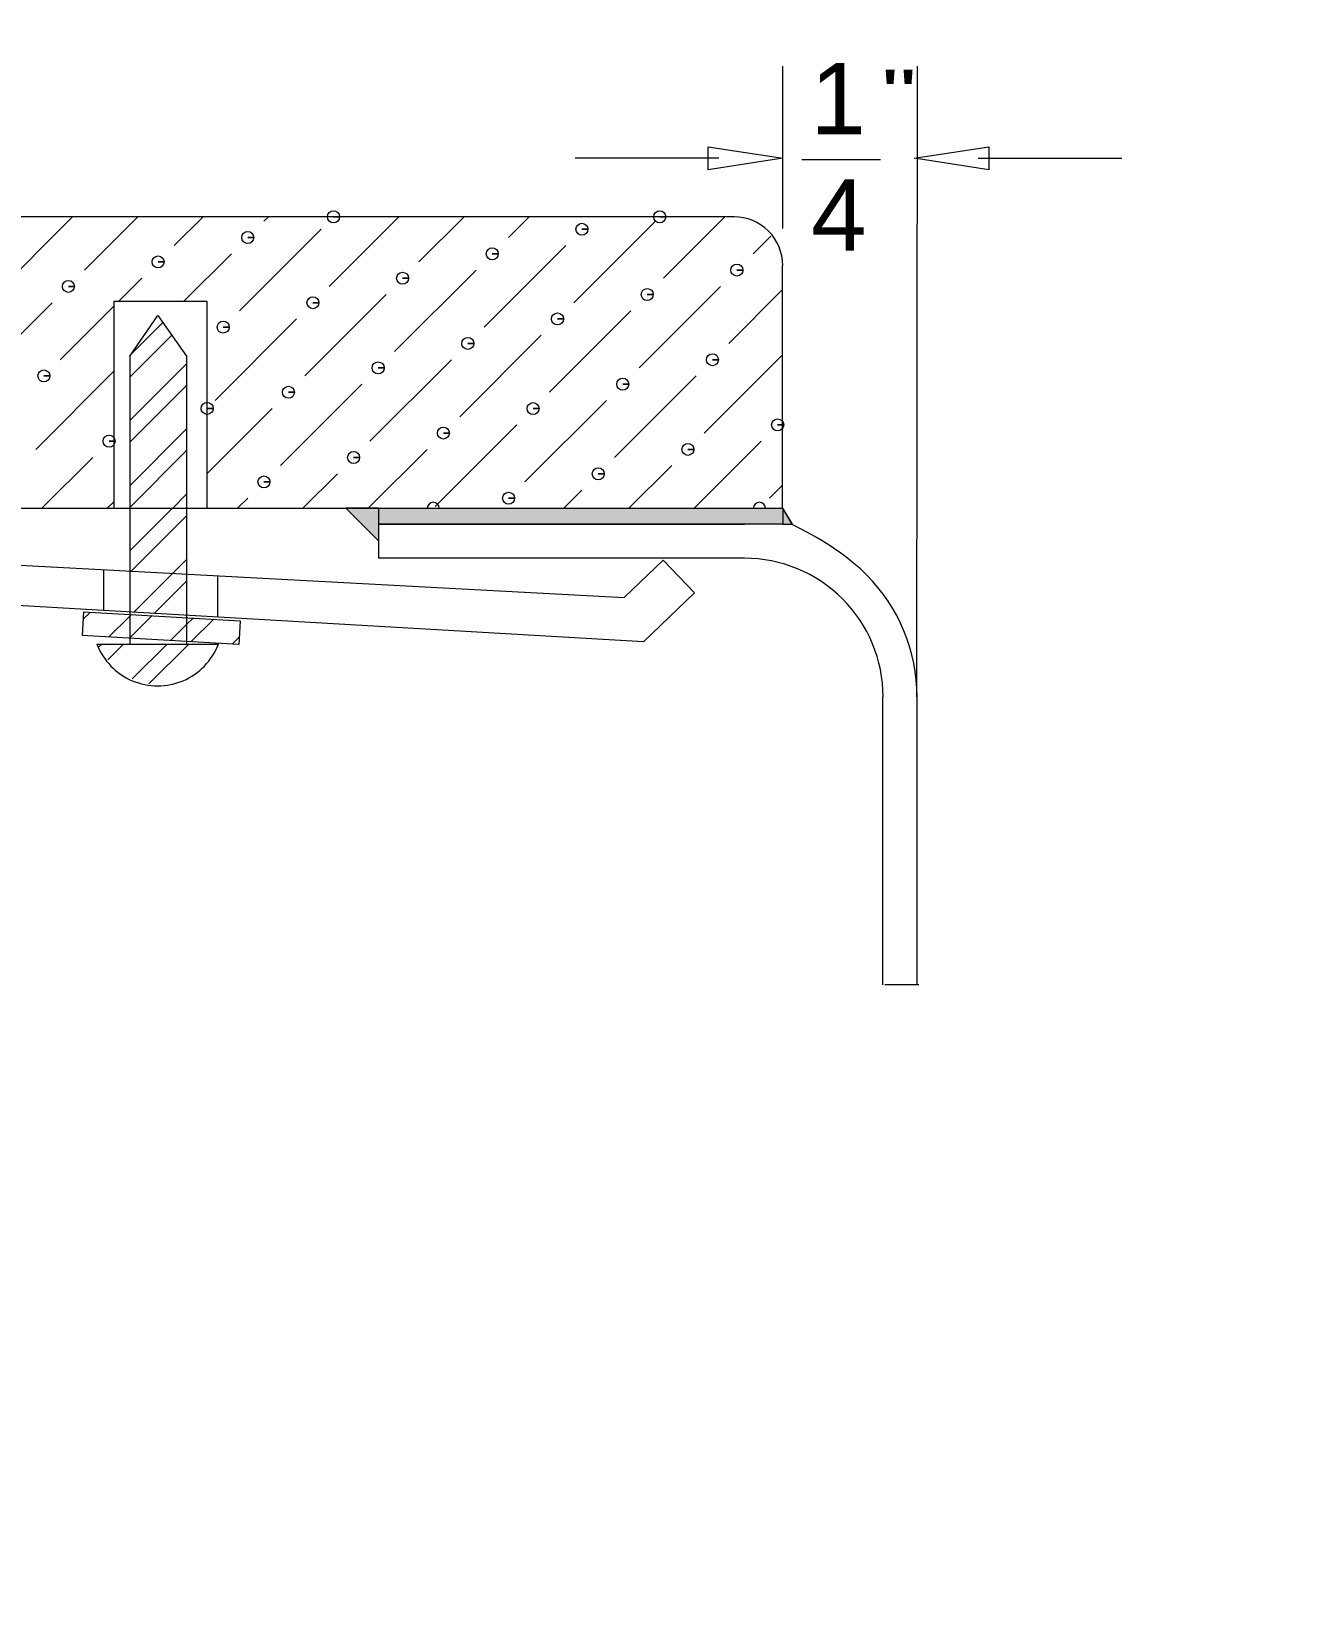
# Model space of a CAD drawing. Header units: millimetres. Extents: x 203 to 1207, y 243 to 948.
# Drawn here: x 808.81 to 836.14, y 661.83 to 696.11 of the extents above; entities that cross this region are included whole.
import ezdxf

# ---------------------------------------------------------------- set-up
doc = ezdxf.new("R2010")
doc.units = ezdxf.units.MM
doc.linetypes.add('ACAD_ISO02W100', pattern=[15, 12, -3])
for name, color, linetype, lineweight in [('尺寸標注', 1, 'Continuous', 30), ('文字', 3, 'Continuous', 30), ('細實線', 1, 'Continuous', 13), ('虚线', 2, 'ACAD_ISO02W100', 30)]:
    doc.layers.add(name, color=color, linetype=linetype, lineweight=lineweight)
doc.styles.add('0', font='arial.ttf', dxfattribs={"height": 1})
doc.styles.add('DIM', font='txt.shx', dxfattribs={"width": 0.7, "bigfont": 'chineset.shx'})
doc.styles.get("Standard").update_dxf_attribs({"font": 'arial.ttf'})
doc.dimstyles.new('mm+in(开孔纸尺寸)', dxfattribs={"dimscale": 3, "dimtxt": 3.8, "dimasz": 2, "dimexe": 1.25, "dimexo": 0.625, "dimgap": 2, "dimtad": 1, "dimtxsty": 'DIM', "dimcen": 0, "dimclrd": 256, "dimclre": 256, "dimclrt": 3, "dimadec": 0, "dimazin": 0, "dimtfac": 1, "dimtmove": 0, "dimatfit": 1, "dimfxl": 1, "dimlwd": -1, "dimarcsym": 0})

# ---------------------------------------------------------------- blocks, each defined once
blk = doc.blocks.new('*D22')
at = {"layer": 'Defpoints', "color": 0}
for p in [(874.847, 808.323), (485.547, 604.145), (874.847, 604.145)]:
    blk.add_point(p, dxfattribs=at)
at = {"layer": '尺寸標注', "lineweight": -2}
for p, q in [((485.547, 606.02), (485.547, 812.073)), ((874.847, 606.02), (874.847, 812.073))]:
    blk.add_line(p, q, dxfattribs=at)
at = {"layer": '尺寸標注'}
blk.add_line((491.547, 808.323), (868.847, 808.323), dxfattribs=at)
for points in [[(491.547, 809.323), (491.547, 807.323), (485.547, 808.323)], [(868.847, 807.323), (868.847, 809.323), (874.847, 808.323)]]:
    blk.add_solid(points, dxfattribs=at)
at = {"layer": '尺寸標注', "color": 3, "insert": (680.197, 820.973), "char_height": 11.4, "attachment_point": 5, "style": 'DIM'}
blk.add_mtext('389,3mm [15 5/16"]', dxfattribs=at)
blk = doc.blocks.new('*D23')
at = {"layer": 'Defpoints', "color": 0}
for p in [(881.197, 849.183), (479.197, 604.083), (881.197, 604.145)]:
    blk.add_point(p, dxfattribs=at)
at = {"layer": '尺寸標注', "lineweight": -2}
for p, q in [((479.197, 605.958), (479.197, 852.933)), ((881.197, 606.02), (881.197, 852.933))]:
    blk.add_line(p, q, dxfattribs=at)
at = {"layer": '尺寸標注'}
blk.add_line((485.197, 849.183), (875.197, 849.183), dxfattribs=at)
for points in [[(485.197, 850.183), (485.197, 848.183), (479.197, 849.183)], [(875.197, 848.183), (875.197, 850.183), (881.197, 849.183)]]:
    blk.add_solid(points, dxfattribs=at)
at = {"layer": '尺寸標注', "color": 3, "insert": (680.197, 860.883), "char_height": 11.4, "attachment_point": 5, "style": 'DIM'}
blk.add_mtext('402mm [15 13/16"]', dxfattribs=at)
blk = doc.blocks.new('*D24')
at = {"layer": 'Defpoints', "color": 0}
for p in [(887.547, 889.015), (472.847, 604.145), (887.547, 604.145)]:
    blk.add_point(p, dxfattribs=at)
at = {"layer": '尺寸標注', "lineweight": -2}
for p, q in [((472.847, 606.02), (472.847, 892.765)), ((887.547, 606.02), (887.547, 892.765))]:
    blk.add_line(p, q, dxfattribs=at)
at = {"layer": '尺寸標注'}
blk.add_line((478.847, 889.015), (881.547, 889.015), dxfattribs=at)
for points in [[(478.847, 890.015), (478.847, 888.015), (472.847, 889.015)], [(881.547, 888.015), (881.547, 890.015), (887.547, 889.015)]]:
    blk.add_solid(points, dxfattribs=at)
at = {"layer": '尺寸標注', "color": 3, "insert": (680.197, 901.665), "char_height": 11.4, "attachment_point": 5, "style": 'DIM'}
blk.add_mtext('414,7mm [16 5/16"]', dxfattribs=at)
blk = doc.blocks.new('*D25')
at = {"layer": 'Defpoints', "color": 0}
for p in [(680.197, 787.495), (680.119, 420.795), (1068.456, 420.795)]:
    blk.add_point(p, dxfattribs=at)
at = {"layer": '尺寸標注', "lineweight": -2}
for p, q in [((682.072, 787.495), (1072.206, 787.495)), ((681.994, 420.795), (1072.206, 420.795))]:
    blk.add_line(p, q, dxfattribs=at)
at = {"layer": '尺寸標注'}
blk.add_line((1068.456, 781.495), (1068.456, 426.795), dxfattribs=at)
for points in [[(1069.456, 781.495), (1067.456, 781.495), (1068.456, 787.495)], [(1067.456, 426.795), (1069.456, 426.795), (1068.456, 420.795)]]:
    blk.add_solid(points, dxfattribs=at)
at = {"layer": '尺寸標注', "color": 3, "insert": (1055.806, 604.145), "char_height": 11.4, "attachment_point": 5, "rotation": 90, "style": 'DIM'}
blk.add_mtext('366,7mm [14 7/16"]', dxfattribs=at)
blk = doc.blocks.new('*D26')
at = {"layer": 'Defpoints', "color": 0}
for p in [(680.197, 781.145), (1018.529, 781.145), (680.197, 427.145)]:
    blk.add_point(p, dxfattribs=at)
at = {"layer": '尺寸標注', "lineweight": -2}
for p, q in [((682.072, 781.145), (1022.279, 781.145)), ((682.072, 427.145), (1022.279, 427.145))]:
    blk.add_line(p, q, dxfattribs=at)
at = {"layer": '尺寸標注'}
blk.add_line((1018.529, 433.145), (1018.529, 775.145), dxfattribs=at)
for points in [[(1019.529, 775.145), (1017.529, 775.145), (1018.529, 781.145)], [(1017.529, 433.145), (1019.529, 433.145), (1018.529, 427.145)]]:
    blk.add_solid(points, dxfattribs=at)
at = {"layer": '尺寸標注', "color": 3, "insert": (1006.829, 604.145), "char_height": 11.4, "attachment_point": 5, "rotation": 90, "style": 'DIM'}
blk.add_mtext('354mm [13 15/16"]', dxfattribs=at)
blk = doc.blocks.new('*D27')
at = {"layer": 'Defpoints', "color": 0}
for p in [(680.134, 774.795), (680.197, 433.495), (960.742, 433.495)]:
    blk.add_point(p, dxfattribs=at)
at = {"layer": '尺寸標注', "lineweight": -2}
for p, q in [((682.009, 774.795), (964.492, 774.795)), ((682.072, 433.495), (964.492, 433.495))]:
    blk.add_line(p, q, dxfattribs=at)
at = {"layer": '尺寸標注'}
blk.add_line((960.742, 768.795), (960.742, 439.495), dxfattribs=at)
for points in [[(961.742, 768.795), (959.742, 768.795), (960.742, 774.795)], [(959.742, 439.495), (961.742, 439.495), (960.742, 433.495)]]:
    blk.add_solid(points, dxfattribs=at)
at = {"layer": '尺寸標注', "color": 3, "insert": (948.092, 604.145), "char_height": 11.4, "attachment_point": 5, "rotation": 90, "style": 'DIM'}
blk.add_mtext('341,3mm [13 7/16"]', dxfattribs=at)

msp = doc.modelspace()

# ---------------------------------------------------------------- hatches: boundary and pattern name
at = {"layer": '細實線', "lineweight": 9}
h = msp.add_hatch(color=256, dxfattribs=at)
edge = h.paths.add_edge_path()
edge.add_spline(control_points=[(816.336, 685.066), (816.336, 685.066), (816.336, 685.066), (816.336, 685.066), (816.336, 685.066), (816.336, 685.753), (816.336, 685.779)], knot_values=[0.509482, 0.509482, 0.509482, 0.509482, 0.514209, 0.514209, 0.514209, 1.004727, 1.004727, 1.004727, 1.004727], degree=3, periodic=0)
edge.add_spline(control_points=[(816.336, 685.779), (816.099, 685.779), (815.86, 685.779), (815.618, 685.779)], knot_values=[0.589702, 0.589702, 0.589702, 0.589702, 0.609025, 0.609025, 0.609025, 0.609025], degree=3, periodic=0)
edge.add_spline(control_points=[(815.618, 685.779), (815.644, 685.754), (816.31, 685.092), (816.336, 685.066)], knot_values=[0.004727, 0.004727, 0.004727, 0.004727, 0.245259, 0.245259, 0.245259, 0.245259], degree=3, periodic=0)
edge.add_spline(control_points=[(816.336, 685.066), (816.336, 685.249), (816.336, 685.432), (816.336, 685.432)], knot_values=[0.502295, 0.502295, 0.502295, 0.502295, 1, 1, 1, 1], degree=3, periodic=0)
edge.add_spline(control_points=[(825.081, 685.434), (825.081, 685.434), (816.336, 685.434), (816.336, 685.434)], knot_values=[0.5, 0.5, 0.5, 0.5, 1, 1, 1, 1], degree=3, periodic=0)
edge = h.paths.add_edge_path()
edge.add_spline(control_points=[(825.282, 685.434), (825.266, 685.461), (825.095, 685.752), (825.081, 685.778)], knot_values=[0.041296, 0.041296, 0.041296, 0.041296, 0.955207, 0.955207, 0.955207, 0.955207], degree=3, periodic=0)
edge.add_spline(control_points=[(825.081, 685.778), (825.081, 685.764), (825.081, 685.694), (825.081, 685.621)], knot_values=[0.131591, 0.131591, 0.131591, 0.131591, 0.237552, 0.237552, 0.237552, 0.237552], degree=3, periodic=0)
edge.add_spline(control_points=[(825.081, 685.621), (825.081, 685.605), (825.081, 685.589), (825.081, 685.574)], knot_values=[0.10896, 0.10896, 0.10896, 0.10896, 0.131591, 0.131591, 0.131591, 0.131591], degree=3, periodic=0)
edge.add_spline(control_points=[(825.081, 685.574), (825.081, 685.5), (825.081, 685.434), (825.081, 685.434), (825.081, 685.434), (825.081, 685.434), (825.081, 685.434)], knot_values=[0.99999, 0.99999, 0.99999, 0.99999, 1.10895, 1.10895, 1.10895, 1.10896, 1.10896, 1.10896, 1.10896], degree=3, periodic=0)
edge.add_spline(control_points=[(825.081, 685.434), (825.081, 685.434), (825.261, 685.434), (825.282, 685.434)], knot_values=[0.528818, 0.528818, 0.528818, 0.528818, 0.99999, 0.99999, 0.99999, 0.99999], degree=3, periodic=0)
h = msp.add_hatch(color=256, dxfattribs=at)
edge = h.paths.add_edge_path()
edge.add_spline(control_points=[(825.081, 685.621), (825.081, 685.694), (825.081, 685.764), (825.081, 685.778)], knot_values=[0.131591, 0.131591, 0.131591, 0.131591, 0.237552, 0.237552, 0.237552, 0.237552], degree=3, periodic=0)
edge.add_spline(control_points=[(825.081, 685.778), (825.08, 685.779), (825.08, 685.779), (825.08, 685.779)], knot_values=[0.00001, 0.00001, 0.00001, 0.00001, 0.041296, 0.041296, 0.041296, 0.041296], degree=3, periodic=0)
edge.add_spline(control_points=[(825.08, 685.779), (825.067, 685.779), (824.938, 685.779), (824.707, 685.779)], knot_values=[0.928845, 0.928845, 0.928845, 0.928845, 0.996374, 0.996374, 0.996374, 0.996374], degree=3, periodic=0)
edge.add_spline(control_points=[(824.707, 685.779), (824.707, 685.779), (824.671, 685.779), (824.636, 685.779)], knot_values=[0.066844, 0.066844, 0.066844, 0.066844, 0.142857, 0.142857, 0.142857, 0.142857], degree=3, periodic=0)
edge.add_spline(control_points=[(824.636, 685.779), (824.578, 685.779), (824.515, 685.779), (824.447, 685.779)], knot_values=[0.906562, 0.906562, 0.906562, 0.906562, 0.922159, 0.922159, 0.922159, 0.922159], degree=3, periodic=0)
edge.add_spline(control_points=[(824.447, 685.779), (823.659, 685.779), (822.188, 685.779), (820.338, 685.779)], knot_values=[0.726171, 0.726171, 0.726171, 0.726171, 0.906562, 0.906562, 0.906562, 0.906562], degree=3, periodic=0)
edge.add_spline(control_points=[(820.338, 685.779), (819.507, 685.779), (818.599, 685.779), (817.642, 685.779)], knot_values=[0.645122, 0.645122, 0.645122, 0.645122, 0.726171, 0.726171, 0.726171, 0.726171], degree=3, periodic=0)
edge.add_spline(control_points=[(817.641, 685.779), (817.64, 685.779), (817.639, 685.779), (817.638, 685.779)], knot_values=[0.127452, 0.127452, 0.127452, 0.127452, 0.135107, 0.135107, 0.135107, 0.135107], degree=3, periodic=0)
edge.add_spline(control_points=[(817.638, 685.779), (817.635, 685.779), (817.631, 685.779), (817.627, 685.779)], knot_values=[0.112431, 0.112431, 0.112431, 0.112431, 0.127452, 0.127452, 0.127452, 0.127452], degree=3, periodic=0)
edge.add_spline(control_points=[(817.627, 685.779), (817.618, 685.779), (817.606, 685.779), (817.593, 685.779)], knot_values=[0.083538, 0.083538, 0.083538, 0.083538, 0.112431, 0.112431, 0.112431, 0.112431], degree=3, periodic=0)
edge.add_spline(control_points=[(817.593, 685.779), (817.587, 685.779), (817.581, 685.779), (817.575, 685.779)], knot_values=[0.070163, 0.070163, 0.070163, 0.070163, 0.083538, 0.083538, 0.083538, 0.083538], degree=3, periodic=0)
edge.add_spline(control_points=[(817.593, 685.779), (817.523, 685.779), (817.453, 685.779), (817.382, 685.779)], knot_values=[0.637816, 0.637816, 0.637816, 0.637816, 0.643752, 0.643752, 0.643752, 0.643752], degree=3, periodic=0)
edge.add_spline(control_points=[(817.382, 685.779), (817.039, 685.779), (816.69, 685.779), (816.336, 685.779)], knot_values=[0.609025, 0.609025, 0.609025, 0.609025, 0.637816, 0.637816, 0.637816, 0.637816], degree=3, periodic=0)
edge.add_spline(control_points=[(816.336, 685.779), (816.336, 685.753), (816.336, 685.066), (816.336, 685.066), (816.336, 685.066), (816.336, 685.066), (816.336, 685.066)], knot_values=[0.509482, 0.509482, 0.509482, 0.509482, 1, 1, 1, 1.004727, 1.004727, 1.004727, 1.004727], degree=3, periodic=0)
edge.add_spline(control_points=[(816.336, 685.434), (816.336, 685.434), (825.081, 685.434), (825.081, 685.434)], knot_values=[0.5, 0.5, 0.5, 0.5, 1, 1, 1, 1], degree=3, periodic=0)
edge.add_spline(control_points=[(825.081, 685.434), (825.081, 685.434), (825.081, 685.434), (825.081, 685.434), (825.081, 685.434), (825.081, 685.5), (825.081, 685.574)], knot_values=[0.99999, 0.99999, 0.99999, 0.99999, 1, 1, 1, 1.10896, 1.10896, 1.10896, 1.10896], degree=3, periodic=0)
edge.add_spline(control_points=[(825.081, 685.574), (825.081, 685.589), (825.081, 685.605), (825.081, 685.621)], knot_values=[0.10896, 0.10896, 0.10896, 0.10896, 0.131591, 0.131591, 0.131591, 0.131591], degree=3, periodic=0)

# ---------------------------------------------------------------- linework, layer by layer
msp.add_lwpolyline([(794.58, 783.869, 0.031702), (565.814, 783.869, 0.374009), (476.31, 695.471, 0.037922), (476.31, 512.82, 0.374009), (565.814, 424.422, 0.031702), (794.58, 424.422, 0.374009), (884.084, 512.82, 0.037922), (884.084, 695.471, 0.374009)], format="xyb", close=True)
at = {"layer": '文字'}
msp.add_lwpolyline([(793.776, 771.195, 0.031702), (566.618, 771.195, 0.374009), (488.974, 694.509, 0.037922), (488.974, 513.782, 0.374009), (566.618, 437.096, 0.031702), (793.776, 437.096, 0.374009), (871.42, 513.782, 0.037922), (871.42, 694.509, 0.374009)], format="xyb", close=True, dxfattribs=at)
at = {"layer": '細實線', "lineweight": 9}
for points in [[(825.082, 691.842), (825.082, 691.842), (825.082, 695.365), (825.082, 695.365)], [(827.99, 681.694), (827.99, 681.694), (828, 695.365), (828, 695.365)], [(823.695, 693.366), (823.695, 693.366), (820.587, 693.366), (820.587, 693.366)], [(825.493, 693.338), (825.493, 693.338), (827.197, 693.338), (827.197, 693.338)], [(829.318, 693.366), (829.318, 693.366), (832.426, 693.366), (832.426, 693.366)], [(824.026, 692.096), (824.026, 692.096), (798.815, 692.096), (798.815, 692.096)], [(808.017, 690.412), (808.017, 690.412), (809.7, 692.096), (809.7, 692.096)], [(809.96, 690.943), (809.96, 690.943), (811.113, 692.096), (811.113, 692.096)], [(811.902, 691.472), (811.902, 691.472), (812.526, 692.096), (812.526, 692.096)], [(813.316, 690.06), (813.316, 690.06), (815.081, 691.826), (815.081, 691.826)], [(813.845, 692.003), (813.845, 692.003), (813.939, 692.096), (813.939, 692.096)], [(815.258, 690.589), (815.258, 690.589), (816.765, 692.096), (816.765, 692.096)], [(817.201, 691.119), (817.201, 691.119), (818.178, 692.096), (818.178, 692.096)], [(819.144, 691.649), (819.144, 691.649), (819.59, 692.096), (819.59, 692.096)], [(820.557, 690.236), (820.557, 690.236), (822.323, 692.003), (822.323, 692.003)], [(822.5, 690.766), (822.5, 690.766), (823.829, 692.096), (823.829, 692.096)], [(818.613, 689.706), (818.613, 689.706), (820.38, 691.472), (820.38, 691.472)], [(824.442, 691.296), (824.442, 691.296), (824.826, 691.68), (824.826, 691.68)], [(812.104, 690.26), (812.104, 690.26), (813.139, 691.296), (813.139, 691.296)], [(816.671, 689.176), (816.671, 689.176), (818.438, 690.943), (818.438, 690.943)], [(825.08, 685.779), (825.08, 685.779), (825.08, 691.042), (825.08, 691.042)], [(810.691, 690.26), (810.691, 690.26), (811.196, 690.766), (811.196, 690.766)], [(821.969, 688.823), (821.969, 688.823), (823.736, 690.589), (823.736, 690.589)], [(823.912, 689.353), (823.912, 689.353), (825.079, 690.519), (825.079, 690.519)], [(807.487, 688.47), (807.487, 688.47), (809.254, 690.236), (809.254, 690.236)], [(809.431, 689), (809.431, 689), (810.591, 690.161), (810.591, 690.161)], [(812.616, 690.26), (812.616, 690.26), (810.592, 690.26), (810.592, 690.26)], [(810.592, 690.26), (810.592, 690.26), (810.592, 685.779), (810.592, 685.779)], [(812.616, 685.779), (812.616, 685.779), (812.616, 690.26), (812.616, 690.26)], [(814.729, 688.647), (814.729, 688.647), (816.495, 690.412), (816.495, 690.412)], [(810.941, 689.075), (810.941, 689.075), (811.548, 689.956), (811.548, 689.956)], [(810.988, 689.144), (810.988, 689.144), (811.651, 689.808), (811.651, 689.808)], [(811.548, 689.956), (811.548, 689.956), (812.169, 689.075), (812.169, 689.075)], [(812.785, 688.117), (812.785, 688.117), (814.551, 689.883), (814.551, 689.883)], [(820.026, 688.293), (820.026, 688.293), (821.792, 690.06), (821.792, 690.06)], [(810.939, 688.625), (810.939, 688.625), (811.846, 689.531), (811.846, 689.531)], [(818.084, 687.764), (818.084, 687.764), (819.849, 689.529), (819.849, 689.529)], [(810.941, 689.075), (810.941, 689.075), (810.941, 682.835), (810.941, 682.835)], [(812.169, 689.075), (812.169, 689.075), (812.169, 682.835), (812.169, 682.835)], [(823.382, 687.41), (823.382, 687.41), (825.079, 689.107), (825.079, 689.107)], [(808.9, 687.057), (808.9, 687.057), (810.591, 688.748), (810.591, 688.748)], [(810.939, 687.683), (810.939, 687.683), (812.168, 688.912), (812.168, 688.912)], [(816.141, 687.234), (816.141, 687.234), (817.907, 689), (817.907, 689)], [(810.939, 687.212), (810.939, 687.212), (812.168, 688.441), (812.168, 688.441)], [(814.199, 686.704), (814.199, 686.704), (815.964, 688.47), (815.964, 688.47)], [(821.44, 686.881), (821.44, 686.881), (823.206, 688.647), (823.206, 688.647)], [(819.497, 686.351), (819.497, 686.351), (821.263, 688.117), (821.263, 688.117)], [(812.614, 686.532), (812.614, 686.532), (814.022, 687.941), (814.022, 687.941)], [(810.939, 686.27), (810.939, 686.27), (812.168, 687.5), (812.168, 687.5)], [(817.554, 685.821), (817.554, 685.821), (819.32, 687.587), (819.32, 687.587)], [(810.939, 685.799), (810.939, 685.799), (812.168, 687.029), (812.168, 687.029)], [(816.099, 685.779), (816.099, 685.779), (817.378, 687.057), (817.378, 687.057)], [(823.163, 685.779), (823.163, 685.779), (824.618, 687.234), (824.618, 687.234)], [(809.035, 685.779), (809.035, 685.779), (810.137, 686.881), (810.137, 686.881)], [(821.751, 685.779), (821.751, 685.779), (822.676, 686.704), (822.676, 686.704)], [(814.687, 685.779), (814.687, 685.779), (815.435, 686.527), (815.435, 686.527)], [(811.86, 685.778), (811.86, 685.778), (812.168, 686.086), (812.168, 686.086)], [(813.273, 685.779), (813.273, 685.779), (813.493, 685.998), (813.493, 685.998)], [(820.338, 685.779), (820.338, 685.779), (820.732, 686.174), (820.732, 686.174)], [(824.795, 685.998), (824.795, 685.998), (825.079, 686.28), (825.079, 686.28)], [(799.29, 685.779), (799.29, 685.779), (825.081, 685.779), (825.081, 685.779)], [(810.448, 685.779), (810.448, 685.779), (810.591, 685.922), (810.591, 685.922)], [(810.94, 684.857), (810.94, 684.857), (811.862, 685.779), (811.862, 685.779)], [(815.616, 685.779), (815.616, 685.779), (816.334, 685.064), (816.334, 685.064)], [(816.336, 685.78), (816.336, 685.78), (825.081, 685.78), (825.081, 685.78)], [(825.08, 685.779), (825.08, 685.779), (825.283, 685.432), (825.283, 685.432)], [(825.081, 685.78), (825.081, 685.78), (825.081, 685.434), (825.081, 685.434)], [(810.969, 684.415), (810.969, 684.415), (812.168, 685.616), (812.168, 685.616)], [(825.081, 685.434), (825.081, 685.434), (816.336, 685.434), (816.336, 685.434)], [(816.336, 685.433), (816.336, 685.433), (824.253, 685.432), (824.253, 685.432)], [(816.336, 684.696), (816.336, 684.696), (816.336, 685.432), (816.336, 685.432)], [(801.807, 684.906), (801.807, 684.906), (821.646, 683.843), (821.646, 683.843)], [(811.862, 684.368), (811.862, 684.368), (812.168, 684.673), (812.168, 684.673)], [(824.253, 684.696), (824.253, 684.696), (816.336, 684.696), (816.336, 684.696)], [(821.647, 683.843), (821.647, 683.843), (822.489, 684.654), (822.489, 684.654)], [(822.489, 684.654), (822.489, 684.654), (823.17, 683.945), (823.17, 683.945)], [(810.369, 684.447), (810.369, 684.447), (810.369, 683.566), (810.369, 683.566)], [(810.94, 684.387), (810.94, 684.387), (810.969, 684.415), (810.969, 684.415)], [(811.023, 683.528), (811.023, 683.528), (811.862, 684.368), (811.862, 684.368)], [(812.84, 684.315), (812.84, 684.315), (812.84, 683.423), (812.84, 683.423)], [(822.068, 682.885), (822.068, 682.885), (801.281, 684.095), (801.281, 684.095)], [(811.468, 683.502), (811.468, 683.502), (812.168, 684.203), (812.168, 684.203)], [(823.17, 683.945), (823.17, 683.945), (822.068, 682.885), (822.068, 682.885)], [(809.937, 683.539), (809.937, 683.539), (809.907, 683.026), (809.907, 683.026)], [(809.928, 683.374), (809.928, 683.374), (810.084, 683.531), (810.084, 683.531)], [(809.937, 683.539), (809.937, 683.539), (813.332, 683.342), (813.332, 683.342)], [(810.487, 682.992), (810.487, 682.992), (810.94, 683.445), (810.94, 683.445)], [(810.94, 683.445), (810.94, 683.445), (810.974, 683.479), (810.974, 683.479)], [(810.94, 682.973), (810.94, 682.973), (811.419, 683.453), (811.419, 683.453)], [(811.822, 682.914), (811.822, 682.914), (812.168, 683.261), (812.168, 683.261)], [(812.169, 683.262), (812.169, 683.262), (812.309, 683.401), (812.309, 683.401)], [(812.268, 682.889), (812.268, 682.889), (812.755, 683.376), (812.755, 683.376)], [(813.332, 683.342), (813.332, 683.342), (813.302, 682.828), (813.302, 682.828)], [(813.302, 682.828), (813.302, 682.828), (809.907, 683.026), (809.907, 683.026)], [(810.933, 682.966), (810.933, 682.966), (810.94, 682.975), (810.94, 682.975)], [(813.158, 682.837), (813.158, 682.837), (813.312, 682.991), (813.312, 682.991)], [(810.225, 682.835), (810.225, 682.835), (812.856, 682.835), (812.856, 682.835)], [(810.268, 682.774), (810.268, 682.774), (810.33, 682.836), (810.33, 682.836)], [(810.461, 682.496), (810.461, 682.496), (810.801, 682.836), (810.801, 682.836)], [(810.991, 682.084), (810.991, 682.084), (811.744, 682.836), (811.744, 682.836)], [(811.351, 681.973), (811.351, 681.973), (812.215, 682.836), (812.215, 682.836)], [(827.253, 675.449), (827.253, 675.449), (827.253, 681.694), (827.253, 681.694)], [(827.99, 681.694), (827.99, 681.694), (827.99, 675.449), (827.99, 675.449)], [(828.029, 675.449), (828.029, 675.449), (827.294, 675.449), (827.294, 675.449)]]:
    msp.add_open_spline(points, degree=3, dxfattribs=at)
for points, knots in [([(825.082, 693.366), (825.082, 693.366), (823.465, 693.615), (823.465, 693.615), (823.465, 693.615), (823.465, 693.615), (823.465, 693.118), (823.465, 693.118), (823.465, 693.118), (823.465, 693.118), (825.082, 693.366), (825.082, 693.366)], [0, 0, 0, 0, 0.25, 0.25, 0.25, 0.25, 0.5, 0.5, 0.5, 0.5, 1, 1, 1, 1]), ([(827.932, 693.366), (827.932, 693.366), (829.548, 693.118), (829.548, 693.118), (829.548, 693.118), (829.548, 693.118), (829.548, 693.615), (829.548, 693.615), (829.548, 693.615), (829.548, 693.615), (827.932, 693.366), (827.932, 693.366)], [0, 0, 0, 0, 0.25, 0.25, 0.25, 0.25, 0.5, 0.5, 0.5, 0.5, 1, 1, 1, 1]), ([(815.352, 692.096), (815.352, 692.096), (815.481, 692.096), (815.481, 692.096), (815.481, 692.096), (815.481, 692.168), (815.423, 692.227), (815.352, 692.227), (815.352, 692.227), (815.28, 692.227), (815.221, 692.168), (815.221, 692.096), (815.221, 692.096), (815.221, 692.025), (815.28, 691.966), (815.352, 691.966), (815.352, 691.966), (815.423, 691.966), (815.481, 692.025), (815.481, 692.096), (815.481, 692.096), (815.481, 692.096), (815.352, 692.096), (815.352, 692.096)], [0, 0, 0, 0, 0.142857, 0.142857, 0.142857, 0.142857, 0.285714, 0.285714, 0.285714, 0.285714, 0.428571, 0.428571, 0.428571, 0.428571, 0.571429, 0.571429, 0.571429, 0.571429, 0.714286, 0.714286, 0.714286, 0.714286, 1, 1, 1, 1]), ([(822.417, 692.096), (822.417, 692.096), (822.547, 692.096), (822.547, 692.096), (822.547, 692.096), (822.547, 692.168), (822.488, 692.227), (822.417, 692.227), (822.417, 692.227), (822.345, 692.227), (822.286, 692.168), (822.286, 692.096), (822.286, 692.096), (822.286, 692.025), (822.345, 691.966), (822.417, 691.966), (822.417, 691.966), (822.488, 691.966), (822.547, 692.025), (822.547, 692.096), (822.547, 692.096), (822.547, 692.096), (822.417, 692.096), (822.417, 692.096)], [0, 0, 0, 0, 0.142857, 0.142857, 0.142857, 0.142857, 0.285714, 0.285714, 0.285714, 0.285714, 0.428571, 0.428571, 0.428571, 0.428571, 0.571429, 0.571429, 0.571429, 0.571429, 0.714286, 0.714286, 0.714286, 0.714286, 1, 1, 1, 1]), ([(820.732, 691.826), (820.732, 691.826), (820.863, 691.826), (820.863, 691.826), (820.863, 691.826), (820.863, 691.897), (820.804, 691.956), (820.732, 691.956), (820.732, 691.956), (820.661, 691.956), (820.603, 691.897), (820.603, 691.826), (820.603, 691.826), (820.603, 691.754), (820.661, 691.696), (820.732, 691.696), (820.732, 691.696), (820.804, 691.696), (820.863, 691.754), (820.863, 691.826), (820.863, 691.826), (820.863, 691.826), (820.732, 691.826), (820.732, 691.826)], [0, 0, 0, 0, 0.142857, 0.142857, 0.142857, 0.142857, 0.285714, 0.285714, 0.285714, 0.285714, 0.428571, 0.428571, 0.428571, 0.428571, 0.571429, 0.571429, 0.571429, 0.571429, 0.714286, 0.714286, 0.714286, 0.714286, 1, 1, 1, 1]), ([(825.082, 691.042), (825.082, 691.321), (824.97, 691.59), (824.773, 691.788), (824.773, 691.788), (824.575, 691.985), (824.307, 692.096), (824.027, 692.096)], [0, 0, 0, 0, 0.333333, 0.333333, 0.333333, 0.333333, 1, 1, 1, 1]), ([(813.493, 691.649), (813.493, 691.649), (813.623, 691.649), (813.623, 691.649), (813.623, 691.649), (813.623, 691.721), (813.564, 691.779), (813.493, 691.779), (813.493, 691.779), (813.421, 691.779), (813.363, 691.721), (813.363, 691.649), (813.363, 691.649), (813.363, 691.577), (813.421, 691.519), (813.493, 691.519), (813.493, 691.519), (813.564, 691.519), (813.623, 691.577), (813.623, 691.649), (813.623, 691.649), (813.623, 691.649), (813.493, 691.649), (813.493, 691.649)], [0, 0, 0, 0, 0.142857, 0.142857, 0.142857, 0.142857, 0.285714, 0.285714, 0.285714, 0.285714, 0.428571, 0.428571, 0.428571, 0.428571, 0.571429, 0.571429, 0.571429, 0.571429, 0.714286, 0.714286, 0.714286, 0.714286, 1, 1, 1, 1]), ([(811.55, 691.119), (811.55, 691.119), (811.679, 691.119), (811.679, 691.119), (811.679, 691.119), (811.679, 691.191), (811.621, 691.249), (811.55, 691.249), (811.55, 691.249), (811.478, 691.249), (811.419, 691.191), (811.419, 691.119), (811.419, 691.119), (811.419, 691.048), (811.478, 690.989), (811.55, 690.989), (811.55, 690.989), (811.621, 690.989), (811.679, 691.048), (811.679, 691.119), (811.679, 691.119), (811.679, 691.119), (811.55, 691.119), (811.55, 691.119)], [0, 0, 0, 0, 0.142857, 0.142857, 0.142857, 0.142857, 0.285714, 0.285714, 0.285714, 0.285714, 0.428571, 0.428571, 0.428571, 0.428571, 0.571429, 0.571429, 0.571429, 0.571429, 0.714286, 0.714286, 0.714286, 0.714286, 1, 1, 1, 1]), ([(818.79, 691.296), (818.79, 691.296), (818.92, 691.296), (818.92, 691.296), (818.92, 691.296), (818.92, 691.367), (818.862, 691.425), (818.79, 691.425), (818.79, 691.425), (818.719, 691.425), (818.66, 691.367), (818.66, 691.296), (818.66, 691.296), (818.66, 691.224), (818.719, 691.165), (818.79, 691.165), (818.79, 691.165), (818.862, 691.165), (818.92, 691.224), (818.92, 691.296), (818.92, 691.296), (818.92, 691.296), (818.79, 691.296), (818.79, 691.296)], [0, 0, 0, 0, 0.142857, 0.142857, 0.142857, 0.142857, 0.285714, 0.285714, 0.285714, 0.285714, 0.428571, 0.428571, 0.428571, 0.428571, 0.571429, 0.571429, 0.571429, 0.571429, 0.714286, 0.714286, 0.714286, 0.714286, 1, 1, 1, 1]), ([(816.847, 690.766), (816.847, 690.766), (816.977, 690.766), (816.977, 690.766), (816.977, 690.766), (816.977, 690.838), (816.919, 690.896), (816.847, 690.896), (816.847, 690.896), (816.776, 690.896), (816.717, 690.838), (816.717, 690.766), (816.717, 690.766), (816.717, 690.694), (816.776, 690.636), (816.847, 690.636), (816.847, 690.636), (816.919, 690.636), (816.977, 690.694), (816.977, 690.766), (816.977, 690.766), (816.977, 690.766), (816.847, 690.766), (816.847, 690.766)], [0, 0, 0, 0, 0.142857, 0.142857, 0.142857, 0.142857, 0.285714, 0.285714, 0.285714, 0.285714, 0.428571, 0.428571, 0.428571, 0.428571, 0.571429, 0.571429, 0.571429, 0.571429, 0.714286, 0.714286, 0.714286, 0.714286, 1, 1, 1, 1]), ([(824.088, 690.943), (824.088, 690.943), (824.218, 690.943), (824.218, 690.943), (824.218, 690.943), (824.218, 691.014), (824.16, 691.073), (824.088, 691.073), (824.088, 691.073), (824.016, 691.073), (823.958, 691.014), (823.958, 690.943), (823.958, 690.943), (823.958, 690.871), (824.016, 690.813), (824.088, 690.813), (824.088, 690.813), (824.16, 690.813), (824.218, 690.871), (824.218, 690.943), (824.218, 690.943), (824.218, 690.943), (824.088, 690.943), (824.088, 690.943)], [0, 0, 0, 0, 0.142857, 0.142857, 0.142857, 0.142857, 0.285714, 0.285714, 0.285714, 0.285714, 0.428571, 0.428571, 0.428571, 0.428571, 0.571429, 0.571429, 0.571429, 0.571429, 0.714286, 0.714286, 0.714286, 0.714286, 1, 1, 1, 1]), ([(809.607, 690.589), (809.607, 690.589), (809.737, 690.589), (809.737, 690.589), (809.737, 690.589), (809.737, 690.661), (809.678, 690.719), (809.607, 690.719), (809.607, 690.719), (809.535, 690.719), (809.477, 690.661), (809.477, 690.589), (809.477, 690.589), (809.477, 690.517), (809.535, 690.459), (809.607, 690.459), (809.607, 690.459), (809.678, 690.459), (809.737, 690.517), (809.737, 690.589), (809.737, 690.589), (809.737, 690.589), (809.607, 690.589), (809.607, 690.589)], [0, 0, 0, 0, 0.142857, 0.142857, 0.142857, 0.142857, 0.285714, 0.285714, 0.285714, 0.285714, 0.428571, 0.428571, 0.428571, 0.428571, 0.571429, 0.571429, 0.571429, 0.571429, 0.714286, 0.714286, 0.714286, 0.714286, 1, 1, 1, 1]), ([(822.146, 690.412), (822.146, 690.412), (822.276, 690.412), (822.276, 690.412), (822.276, 690.412), (822.276, 690.484), (822.218, 690.542), (822.146, 690.542), (822.146, 690.542), (822.075, 690.542), (822.016, 690.484), (822.016, 690.412), (822.016, 690.412), (822.016, 690.34), (822.075, 690.282), (822.146, 690.282), (822.146, 690.282), (822.218, 690.282), (822.276, 690.34), (822.276, 690.412), (822.276, 690.412), (822.276, 690.412), (822.146, 690.412), (822.146, 690.412)], [0, 0, 0, 0, 0.142857, 0.142857, 0.142857, 0.142857, 0.285714, 0.285714, 0.285714, 0.285714, 0.428571, 0.428571, 0.428571, 0.428571, 0.571429, 0.571429, 0.571429, 0.571429, 0.714286, 0.714286, 0.714286, 0.714286, 1, 1, 1, 1]), ([(814.905, 690.236), (814.905, 690.236), (815.035, 690.236), (815.035, 690.236), (815.035, 690.236), (815.035, 690.308), (814.977, 690.366), (814.905, 690.366), (814.905, 690.366), (814.833, 690.366), (814.775, 690.308), (814.775, 690.236), (814.775, 690.236), (814.775, 690.165), (814.833, 690.106), (814.905, 690.106), (814.905, 690.106), (814.977, 690.106), (815.035, 690.165), (815.035, 690.236), (815.035, 690.236), (815.035, 690.236), (814.905, 690.236), (814.905, 690.236)], [0, 0, 0, 0, 0.142857, 0.142857, 0.142857, 0.142857, 0.285714, 0.285714, 0.285714, 0.285714, 0.428571, 0.428571, 0.428571, 0.428571, 0.571429, 0.571429, 0.571429, 0.571429, 0.714286, 0.714286, 0.714286, 0.714286, 1, 1, 1, 1]), ([(812.962, 689.706), (812.962, 689.706), (813.092, 689.706), (813.092, 689.706), (813.092, 689.706), (813.092, 689.778), (813.034, 689.836), (812.962, 689.836), (812.962, 689.836), (812.89, 689.836), (812.832, 689.778), (812.832, 689.706), (812.832, 689.706), (812.832, 689.634), (812.89, 689.576), (812.962, 689.576), (812.962, 689.576), (813.034, 689.576), (813.092, 689.634), (813.092, 689.706), (813.092, 689.706), (813.092, 689.706), (812.962, 689.706), (812.962, 689.706)], [0, 0, 0, 0, 0.142857, 0.142857, 0.142857, 0.142857, 0.285714, 0.285714, 0.285714, 0.285714, 0.428571, 0.428571, 0.428571, 0.428571, 0.571429, 0.571429, 0.571429, 0.571429, 0.714286, 0.714286, 0.714286, 0.714286, 1, 1, 1, 1]), ([(820.203, 689.883), (820.203, 689.883), (820.333, 689.883), (820.333, 689.883), (820.333, 689.883), (820.333, 689.954), (820.275, 690.013), (820.203, 690.013), (820.203, 690.013), (820.131, 690.013), (820.073, 689.954), (820.073, 689.883), (820.073, 689.883), (820.073, 689.811), (820.131, 689.753), (820.203, 689.753), (820.203, 689.753), (820.275, 689.753), (820.333, 689.811), (820.333, 689.883), (820.333, 689.883), (820.333, 689.883), (820.203, 689.883), (820.203, 689.883)], [0, 0, 0, 0, 0.142857, 0.142857, 0.142857, 0.142857, 0.285714, 0.285714, 0.285714, 0.285714, 0.428571, 0.428571, 0.428571, 0.428571, 0.571429, 0.571429, 0.571429, 0.571429, 0.714286, 0.714286, 0.714286, 0.714286, 1, 1, 1, 1]), ([(818.261, 689.353), (818.261, 689.353), (818.391, 689.353), (818.391, 689.353), (818.391, 689.353), (818.391, 689.425), (818.333, 689.483), (818.261, 689.483), (818.261, 689.483), (818.189, 689.483), (818.131, 689.425), (818.131, 689.353), (818.131, 689.353), (818.131, 689.282), (818.189, 689.223), (818.261, 689.223), (818.261, 689.223), (818.333, 689.223), (818.391, 689.282), (818.391, 689.353), (818.391, 689.353), (818.391, 689.353), (818.261, 689.353), (818.261, 689.353)], [0, 0, 0, 0, 0.142857, 0.142857, 0.142857, 0.142857, 0.285714, 0.285714, 0.285714, 0.285714, 0.428571, 0.428571, 0.428571, 0.428571, 0.571429, 0.571429, 0.571429, 0.571429, 0.714286, 0.714286, 0.714286, 0.714286, 1, 1, 1, 1]), ([(823.559, 689), (823.559, 689), (823.689, 689), (823.689, 689), (823.689, 689), (823.689, 689.071), (823.631, 689.13), (823.559, 689.13), (823.559, 689.13), (823.487, 689.13), (823.429, 689.071), (823.429, 689), (823.429, 689), (823.429, 688.928), (823.487, 688.87), (823.559, 688.87), (823.559, 688.87), (823.631, 688.87), (823.689, 688.928), (823.689, 689), (823.689, 689), (823.689, 689), (823.559, 689), (823.559, 689)], [0, 0, 0, 0, 0.142857, 0.142857, 0.142857, 0.142857, 0.285714, 0.285714, 0.285714, 0.285714, 0.428571, 0.428571, 0.428571, 0.428571, 0.571429, 0.571429, 0.571429, 0.571429, 0.714286, 0.714286, 0.714286, 0.714286, 1, 1, 1, 1]), ([(809.077, 688.647), (809.077, 688.647), (809.207, 688.647), (809.207, 688.647), (809.207, 688.647), (809.207, 688.719), (809.149, 688.777), (809.077, 688.777), (809.077, 688.777), (809.005, 688.777), (808.947, 688.719), (808.947, 688.647), (808.947, 688.647), (808.947, 688.575), (809.005, 688.517), (809.077, 688.517), (809.077, 688.517), (809.149, 688.517), (809.207, 688.575), (809.207, 688.647), (809.207, 688.647), (809.207, 688.647), (809.077, 688.647), (809.077, 688.647)], [0, 0, 0, 0, 0.142857, 0.142857, 0.142857, 0.142857, 0.285714, 0.285714, 0.285714, 0.285714, 0.428571, 0.428571, 0.428571, 0.428571, 0.571429, 0.571429, 0.571429, 0.571429, 0.714286, 0.714286, 0.714286, 0.714286, 1, 1, 1, 1]), ([(816.318, 688.823), (816.318, 688.823), (816.448, 688.823), (816.448, 688.823), (816.448, 688.823), (816.448, 688.894), (816.389, 688.953), (816.318, 688.953), (816.318, 688.953), (816.246, 688.953), (816.188, 688.894), (816.188, 688.823), (816.188, 688.823), (816.188, 688.751), (816.246, 688.693), (816.318, 688.693), (816.318, 688.693), (816.389, 688.693), (816.448, 688.751), (816.448, 688.823), (816.448, 688.823), (816.448, 688.823), (816.318, 688.823), (816.318, 688.823)], [0, 0, 0, 0, 0.142857, 0.142857, 0.142857, 0.142857, 0.285714, 0.285714, 0.285714, 0.285714, 0.428571, 0.428571, 0.428571, 0.428571, 0.571429, 0.571429, 0.571429, 0.571429, 0.714286, 0.714286, 0.714286, 0.714286, 1, 1, 1, 1]), ([(814.375, 688.293), (814.375, 688.293), (814.505, 688.293), (814.505, 688.293), (814.505, 688.293), (814.505, 688.365), (814.446, 688.423), (814.375, 688.423), (814.375, 688.423), (814.303, 688.423), (814.245, 688.365), (814.245, 688.293), (814.245, 688.293), (814.245, 688.222), (814.303, 688.163), (814.375, 688.163), (814.375, 688.163), (814.446, 688.163), (814.505, 688.222), (814.505, 688.293), (814.505, 688.293), (814.505, 688.293), (814.375, 688.293), (814.375, 688.293)], [0, 0, 0, 0, 0.142857, 0.142857, 0.142857, 0.142857, 0.285714, 0.285714, 0.285714, 0.285714, 0.428571, 0.428571, 0.428571, 0.428571, 0.571429, 0.571429, 0.571429, 0.571429, 0.714286, 0.714286, 0.714286, 0.714286, 1, 1, 1, 1]), ([(821.616, 688.47), (821.616, 688.47), (821.746, 688.47), (821.746, 688.47), (821.746, 688.47), (821.746, 688.542), (821.687, 688.6), (821.616, 688.6), (821.616, 688.6), (821.544, 688.6), (821.486, 688.542), (821.486, 688.47), (821.486, 688.47), (821.486, 688.398), (821.544, 688.34), (821.616, 688.34), (821.616, 688.34), (821.687, 688.34), (821.746, 688.398), (821.746, 688.47), (821.746, 688.47), (821.746, 688.47), (821.616, 688.47), (821.616, 688.47)], [0, 0, 0, 0, 0.142857, 0.142857, 0.142857, 0.142857, 0.285714, 0.285714, 0.285714, 0.285714, 0.428571, 0.428571, 0.428571, 0.428571, 0.571429, 0.571429, 0.571429, 0.571429, 0.714286, 0.714286, 0.714286, 0.714286, 1, 1, 1, 1]), ([(812.614, 687.945), (812.614, 687.945), (812.744, 687.945), (812.744, 687.945), (812.744, 687.945), (812.744, 688.017), (812.685, 688.075), (812.614, 688.075), (812.614, 688.075), (812.542, 688.075), (812.484, 688.017), (812.484, 687.945), (812.484, 687.945), (812.484, 687.873), (812.542, 687.815), (812.614, 687.815), (812.614, 687.815), (812.685, 687.815), (812.744, 687.873), (812.744, 687.945), (812.744, 687.945), (812.744, 687.945), (812.614, 687.945), (812.614, 687.945)], [0, 0, 0, 0, 0.142857, 0.142857, 0.142857, 0.142857, 0.285714, 0.285714, 0.285714, 0.285714, 0.428571, 0.428571, 0.428571, 0.428571, 0.571429, 0.571429, 0.571429, 0.571429, 0.714286, 0.714286, 0.714286, 0.714286, 1, 1, 1, 1]), ([(819.674, 687.941), (819.674, 687.941), (819.804, 687.941), (819.804, 687.941), (819.804, 687.941), (819.804, 688.012), (819.745, 688.071), (819.674, 688.071), (819.674, 688.071), (819.602, 688.071), (819.544, 688.012), (819.544, 687.941), (819.544, 687.941), (819.544, 687.869), (819.602, 687.81), (819.674, 687.81), (819.674, 687.81), (819.745, 687.81), (819.804, 687.869), (819.804, 687.941), (819.804, 687.941), (819.804, 687.941), (819.674, 687.941), (819.674, 687.941)], [0, 0, 0, 0, 0.142857, 0.142857, 0.142857, 0.142857, 0.285714, 0.285714, 0.285714, 0.285714, 0.428571, 0.428571, 0.428571, 0.428571, 0.571429, 0.571429, 0.571429, 0.571429, 0.714286, 0.714286, 0.714286, 0.714286, 1, 1, 1, 1]), ([(824.971, 687.587), (824.971, 687.587), (825.102, 687.587), (825.102, 687.587), (825.102, 687.587), (825.102, 687.659), (825.043, 687.717), (824.971, 687.717), (824.971, 687.717), (824.9, 687.717), (824.842, 687.659), (824.842, 687.587), (824.842, 687.587), (824.842, 687.515), (824.9, 687.457), (824.971, 687.457), (824.971, 687.457), (825.043, 687.457), (825.102, 687.515), (825.102, 687.587), (825.102, 687.587), (825.102, 687.587), (824.971, 687.587), (824.971, 687.587)], [0, 0, 0, 0, 0.142857, 0.142857, 0.142857, 0.142857, 0.285714, 0.285714, 0.285714, 0.285714, 0.428571, 0.428571, 0.428571, 0.428571, 0.571429, 0.571429, 0.571429, 0.571429, 0.714286, 0.714286, 0.714286, 0.714286, 1, 1, 1, 1]), ([(810.49, 687.234), (810.49, 687.234), (810.62, 687.234), (810.62, 687.234), (810.62, 687.234), (810.62, 687.306), (810.561, 687.364), (810.49, 687.364), (810.49, 687.364), (810.418, 687.364), (810.36, 687.306), (810.36, 687.234), (810.36, 687.234), (810.36, 687.163), (810.418, 687.104), (810.49, 687.104), (810.49, 687.104), (810.561, 687.104), (810.62, 687.163), (810.62, 687.234), (810.62, 687.234), (810.62, 687.234), (810.49, 687.234), (810.49, 687.234)], [0, 0, 0, 0, 0.142857, 0.142857, 0.142857, 0.142857, 0.285714, 0.285714, 0.285714, 0.285714, 0.428571, 0.428571, 0.428571, 0.428571, 0.571429, 0.571429, 0.571429, 0.571429, 0.714286, 0.714286, 0.714286, 0.714286, 1, 1, 1, 1]), ([(817.73, 687.41), (817.73, 687.41), (817.861, 687.41), (817.861, 687.41), (817.861, 687.41), (817.861, 687.482), (817.802, 687.54), (817.73, 687.54), (817.73, 687.54), (817.659, 687.54), (817.6, 687.482), (817.6, 687.41), (817.6, 687.41), (817.6, 687.338), (817.659, 687.28), (817.73, 687.28), (817.73, 687.28), (817.802, 687.28), (817.861, 687.338), (817.861, 687.41), (817.861, 687.41), (817.861, 687.41), (817.73, 687.41), (817.73, 687.41)], [0, 0, 0, 0, 0.142857, 0.142857, 0.142857, 0.142857, 0.285714, 0.285714, 0.285714, 0.285714, 0.428571, 0.428571, 0.428571, 0.428571, 0.571429, 0.571429, 0.571429, 0.571429, 0.714286, 0.714286, 0.714286, 0.714286, 1, 1, 1, 1]), ([(815.787, 686.881), (815.787, 686.881), (815.917, 686.881), (815.917, 686.881), (815.917, 686.881), (815.917, 686.952), (815.859, 687.011), (815.787, 687.011), (815.787, 687.011), (815.716, 687.011), (815.657, 686.952), (815.657, 686.881), (815.657, 686.881), (815.657, 686.809), (815.716, 686.751), (815.787, 686.751), (815.787, 686.751), (815.859, 686.751), (815.917, 686.809), (815.917, 686.881), (815.917, 686.881), (815.917, 686.881), (815.787, 686.881), (815.787, 686.881)], [0, 0, 0, 0, 0.142857, 0.142857, 0.142857, 0.142857, 0.285714, 0.285714, 0.285714, 0.285714, 0.428571, 0.428571, 0.428571, 0.428571, 0.571429, 0.571429, 0.571429, 0.571429, 0.714286, 0.714286, 0.714286, 0.714286, 1, 1, 1, 1]), ([(823.029, 687.057), (823.029, 687.057), (823.159, 687.057), (823.159, 687.057), (823.159, 687.057), (823.159, 687.129), (823.101, 687.187), (823.029, 687.187), (823.029, 687.187), (822.958, 687.187), (822.899, 687.129), (822.899, 687.057), (822.899, 687.057), (822.899, 686.986), (822.958, 686.927), (823.029, 686.927), (823.029, 686.927), (823.101, 686.927), (823.159, 686.986), (823.159, 687.057), (823.159, 687.057), (823.159, 687.057), (823.029, 687.057), (823.029, 687.057)], [0, 0, 0, 0, 0.142857, 0.142857, 0.142857, 0.142857, 0.285714, 0.285714, 0.285714, 0.285714, 0.428571, 0.428571, 0.428571, 0.428571, 0.571429, 0.571429, 0.571429, 0.571429, 0.714286, 0.714286, 0.714286, 0.714286, 1, 1, 1, 1]), ([(821.086, 686.527), (821.086, 686.527), (821.216, 686.527), (821.216, 686.527), (821.216, 686.527), (821.216, 686.599), (821.158, 686.657), (821.086, 686.657), (821.086, 686.657), (821.014, 686.657), (820.956, 686.599), (820.956, 686.527), (820.956, 686.527), (820.956, 686.455), (821.014, 686.397), (821.086, 686.397), (821.086, 686.397), (821.158, 686.397), (821.216, 686.455), (821.216, 686.527), (821.216, 686.527), (821.216, 686.527), (821.086, 686.527), (821.086, 686.527)], [0, 0, 0, 0, 0.142857, 0.142857, 0.142857, 0.142857, 0.285714, 0.285714, 0.285714, 0.285714, 0.428571, 0.428571, 0.428571, 0.428571, 0.571429, 0.571429, 0.571429, 0.571429, 0.714286, 0.714286, 0.714286, 0.714286, 1, 1, 1, 1]), ([(813.845, 686.351), (813.845, 686.351), (813.975, 686.351), (813.975, 686.351), (813.975, 686.351), (813.975, 686.423), (813.917, 686.481), (813.845, 686.481), (813.845, 686.481), (813.773, 686.481), (813.715, 686.423), (813.715, 686.351), (813.715, 686.351), (813.715, 686.279), (813.773, 686.221), (813.845, 686.221), (813.845, 686.221), (813.917, 686.221), (813.975, 686.279), (813.975, 686.351), (813.975, 686.351), (813.975, 686.351), (813.845, 686.351), (813.845, 686.351)], [0, 0, 0, 0, 0.142857, 0.142857, 0.142857, 0.142857, 0.285714, 0.285714, 0.285714, 0.285714, 0.428571, 0.428571, 0.428571, 0.428571, 0.571429, 0.571429, 0.571429, 0.571429, 0.714286, 0.714286, 0.714286, 0.714286, 1, 1, 1, 1]), ([(819.144, 685.998), (819.144, 685.998), (819.274, 685.998), (819.274, 685.998), (819.274, 685.998), (819.274, 686.069), (819.216, 686.128), (819.144, 686.128), (819.144, 686.128), (819.072, 686.128), (819.014, 686.069), (819.014, 685.998), (819.014, 685.998), (819.014, 685.926), (819.072, 685.868), (819.144, 685.868), (819.144, 685.868), (819.216, 685.868), (819.274, 685.926), (819.274, 685.998), (819.274, 685.998), (819.274, 685.998), (819.144, 685.998), (819.144, 685.998)], [0, 0, 0, 0, 0.142857, 0.142857, 0.142857, 0.142857, 0.285714, 0.285714, 0.285714, 0.285714, 0.428571, 0.428571, 0.428571, 0.428571, 0.571429, 0.571429, 0.571429, 0.571429, 0.714286, 0.714286, 0.714286, 0.714286, 1, 1, 1, 1]), ([(816.336, 685.066), (816.336, 685.066), (815.618, 685.78), (815.618, 685.78), (815.618, 685.78), (815.618, 685.78), (816.336, 685.78), (816.336, 685.78), (816.336, 685.78), (816.336, 685.78), (816.336, 685.066), (816.336, 685.066)], [0, 0, 0, 0, 0.25, 0.25, 0.25, 0.25, 0.5, 0.5, 0.5, 0.5, 1, 1, 1, 1]), ([(817.575, 685.779), (817.608, 685.779), (817.642, 685.779), (817.642, 685.779), (817.642, 685.779), (817.642, 685.851), (817.584, 685.909), (817.512, 685.909), (817.512, 685.909), (817.44, 685.909), (817.382, 685.851), (817.382, 685.779)], [0.0701633, 0.0701633, 0.0701633, 0.0701633, 0.1428571, 0.1428571, 0.1428571, 0.1428572, 0.2857143, 0.2857143, 0.2857143, 0.2857143, 0.4285714, 0.4285714, 0.4285714, 0.4285714]), ([(824.636, 685.779), (824.671, 685.779), (824.707, 685.779), (824.707, 685.779), (824.707, 685.779), (824.707, 685.851), (824.649, 685.909), (824.577, 685.909), (824.577, 685.909), (824.506, 685.909), (824.447, 685.851), (824.447, 685.779)], [0.066844, 0.066844, 0.066844, 0.066844, 0.1428571, 0.1428571, 0.1428571, 0.1428572, 0.2857143, 0.2857143, 0.2857143, 0.2857143, 0.4285714, 0.4285714, 0.4285714, 0.4285714]), ([(825.081, 685.434), (825.081, 685.434), (825.081, 685.78), (825.081, 685.78), (825.081, 685.78), (825.081, 685.78), (825.284, 685.434), (825.284, 685.434), (825.284, 685.434), (825.284, 685.434), (825.081, 685.434), (825.081, 685.434)], [0, 0, 0, 0, 0.25, 0.25, 0.25, 0.25, 0.5, 0.5, 0.5, 0.5, 1, 1, 1, 1]), ([(827.991, 681.694), (827.991, 682.685), (827.596, 683.636), (826.897, 684.337), (826.897, 684.337), (826.195, 685.039), (825.244, 685.432), (825.283, 685.432)], [0, 0, 0, 0, 0.333333, 0.333333, 0.333333, 0.333333, 1, 1, 1, 1]), ([(827.255, 681.694), (827.255, 682.491), (826.938, 683.254), (826.376, 683.817), (826.376, 683.817), (825.812, 684.38), (825.048, 684.696), (824.253, 684.696)], [0, 0, 0, 0, 0.333333, 0.333333, 0.333333, 0.333333, 1, 1, 1, 1]), ([(810.226, 682.835), (810.364, 682.478), (810.639, 682.192), (810.991, 682.043), (810.991, 682.043), (811.343, 681.894), (811.74, 681.894), (812.092, 682.043), (812.092, 682.043), (812.444, 682.192), (812.719, 682.478), (812.857, 682.835)], [0, 0, 0, 0, 0.25, 0.25, 0.25, 0.25, 0.5, 0.5, 0.5, 0.5, 1, 1, 1, 1])]:
    msp.add_open_spline(points, degree=3, knots=knots, dxfattribs=at)
at = {"layer": '虚线'}
msp.add_lwpolyline([(794.178, 777.532, 0.031702), (566.216, 777.532, 0.374009), (482.642, 694.99, 0.037922), (482.642, 513.301, 0.374009), (566.216, 430.759, 0.031702), (794.178, 430.759, 0.374009), (877.752, 513.301, 0.037922), (877.752, 694.99, 0.374009)], format="xyb", close=True, dxfattribs=at)

# ---------------------------------------------------------------- texts
at = {"layer": '細實線', "lineweight": 9, "style": '0'}
for s, p in [('1', (825.682, 693.888)), ('4', (825.697, 691.363))]:
    msp.add_text(s, height=1.544, dxfattribs=at).set_placement(p)
at = {"layer": '細實線', "lineweight": 9, "style": '0', "width": 1.579121}
msp.add_text('"', height=0.978, dxfattribs=at).set_placement((827.22, 694.305))
at = {"layer": '細實線', "char_height": 3.04404, "attachment_point": 1}
for insert, width in [((811.151, 668.34), 31.38011), ((811.151, 664.028), 27.86835)]:
    msp.add_mtext('{\\fTahoma|b0|i0|c163|p34; }', dxfattribs=dict(at, insert=insert, width=width))

# ---------------------------------------------------------------- dimensions: what is measured, and where the dimension line sits
at = {"layer": '尺寸標注'}
for base, p1, p2, picture, middle in [((887.547, 889.015), (472.847, 604.145), (887.547, 604.145), '*D24', (680.197, 901.665)), ((881.197, 849.183), (479.197, 604.083), (881.197, 604.145), '*D23', (680.197, 860.883)), ((874.847, 808.323), (485.547, 604.145), (874.847, 604.145), '*D22', (680.197, 820.973))]:
    dim = msp.add_linear_dim(base=base, p1=p1, p2=p2, dimstyle='mm+in(开孔纸尺寸)', override={"dimpost": 'mm', "dimtofl": 0}, dxfattribs=at)
    dim.commit()
    dim.dimension.update_dxf_attribs({"geometry": picture, "text_midpoint": middle})
for base, p1, p2, picture, middle in [((1068.456, 420.795), (680.197, 787.495), (680.119, 420.795), '*D25', (1055.806, 604.145)), ((1018.529, 781.145), (680.197, 427.145), (680.197, 781.145), '*D26', (1006.829, 604.145)), ((960.742, 433.495), (680.134, 774.795), (680.197, 433.495), '*D27', (948.092, 604.145))]:
    dim = msp.add_linear_dim(base=base, p1=p1, p2=p2, angle=90, dimstyle='mm+in(开孔纸尺寸)', override={"dimpost": 'mm', "dimtofl": 0}, dxfattribs=at)
    dim.commit()
    dim.dimension.update_dxf_attribs({"geometry": picture, "text_midpoint": middle})

doc.saveas('drawing.dxf')
